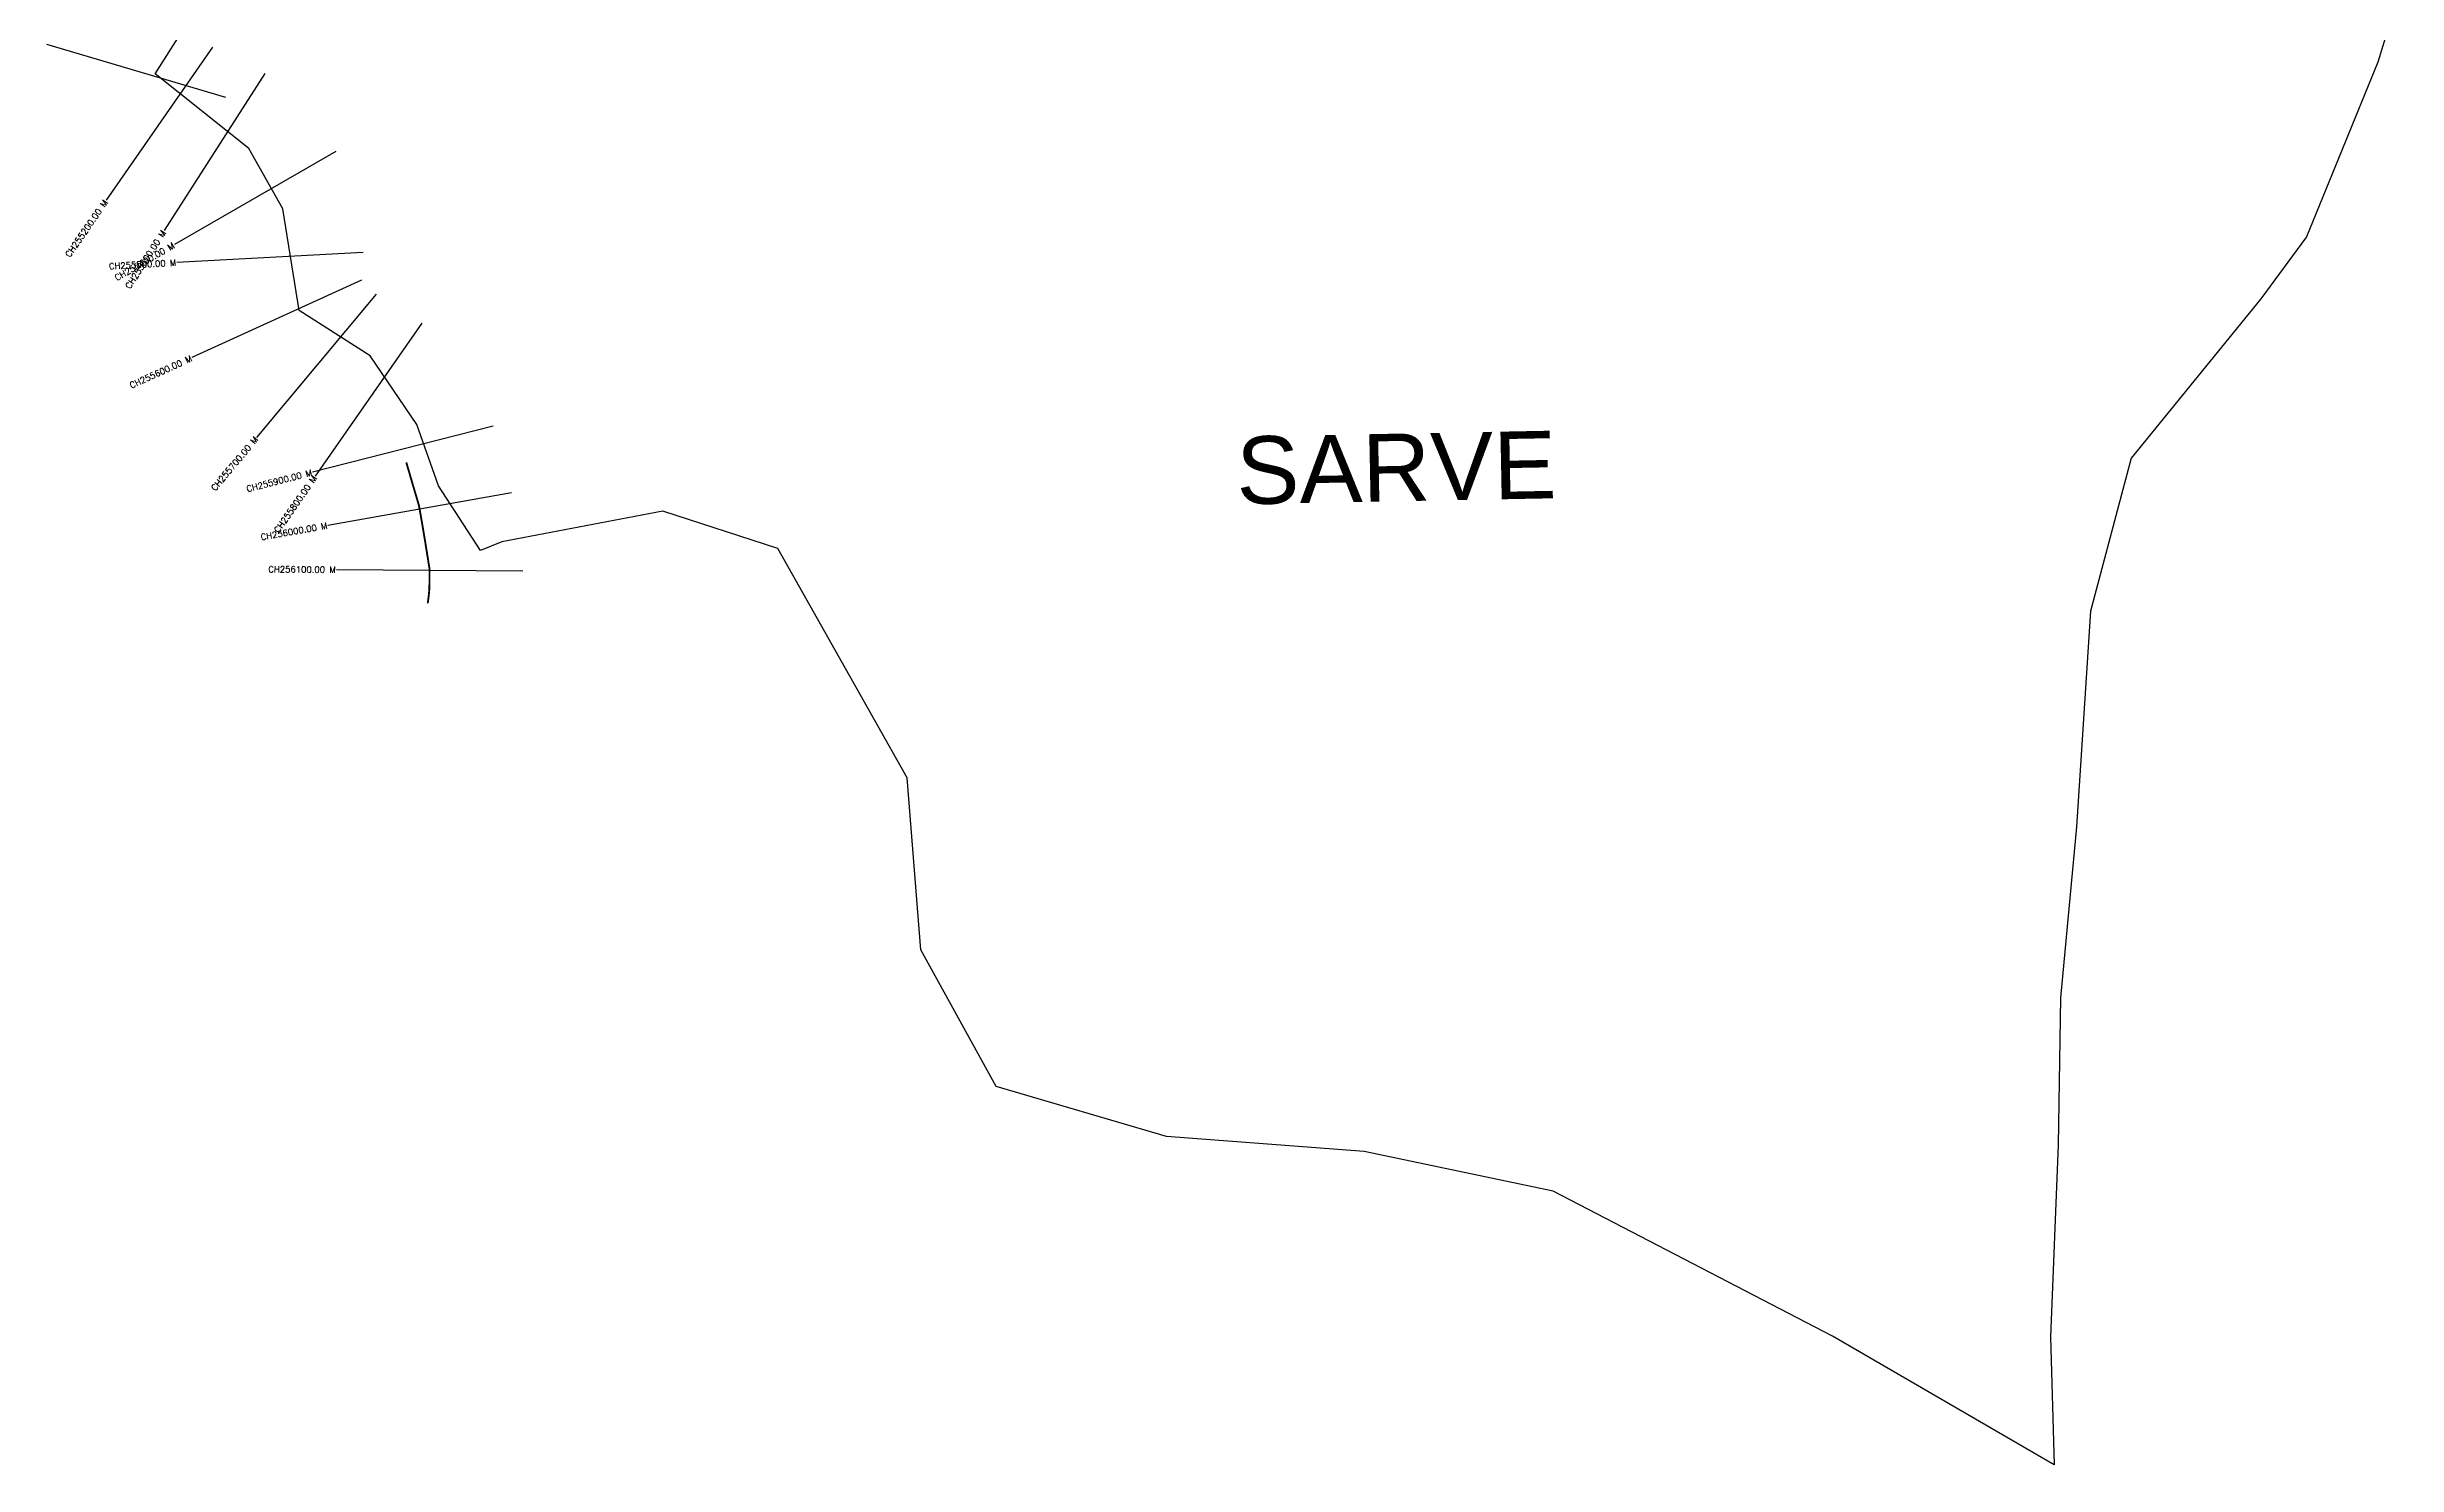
# Model space of a CAD drawing. Header units: metres. Extents: x 278426 to 282310, y 2036707 to 2040978.
# Drawn here: x 278530 to 282310, y 2036707 to 2038987 of the extents above; entities that cross this region are included whole.
import ezdxf
from ezdxf.enums import TextEntityAlignment as Align

# ---------------------------------------------------------------- set-up
doc = ezdxf.new("R2010")
doc.units = ezdxf.units.M
for name, color, linetype in [('CS', 134, 'Continuous'), ('CSMark', 6, 'Continuous'), ('NATURALLY PROTECTED', 3, 'Continuous'), ('village', 3, 'Continuous'), ('VILLAGE NAME', 250, 'Continuous')]:
    doc.layers.add(name, color=color, linetype=linetype)
doc.styles.get("Standard").update_dxf_attribs({"font": 'simplex.shx'})

msp = doc.modelspace()

# ---------------------------------------------------------------- linework, layer by layer
at = {"layer": 'CS'}
for p, q in [((278817.4, 2038906.3), (278529.7, 2038991.5)), ((278796.1, 2038987), (278624.8, 2038740.7)), ((278880.3, 2038944.5), (278718.3, 2038692)), ((278994.6, 2038819.4), (278734.6, 2038669.7)), ((279038.2, 2038656.9), (278738.6, 2038640.5)), ((279035.9, 2038612.1), (278762.9, 2038487.7)), ((279059.5, 2038589.6), (278866.9, 2038359.5)), ((279132.9, 2038543.2), (278961, 2038297.3)), ((279247.6, 2038377.6), (278956.9, 2038303.4)), ((279276.8, 2038270.5), (278981.4, 2038218)), ((279295.2, 2038144.4), (278995.2, 2038146.7))]:
    msp.add_line(p, q, dxfattribs=at)
at = {"layer": 'NATURALLY PROTECTED', "color": 2, "const_width": 3, "flags": 128}
msp.add_lwpolyline([(279107.7, 2038319.3), (279119.7, 2038278.4), (279128.2, 2038249.6), (279133.4, 2038220), (279138.6, 2038188.6), (279145.2, 2038147.3), (279145, 2038124), (279144.6, 2038112.5), (279143.7, 2038103.6), (279142.2, 2038092.6)], dxfattribs=at)
at = {"layer": 'village', "color": 3}
msp.add_polyline3d([(282310.3, 2039062.8, 0), (282279.5, 2038962.9, 0), (282164.5, 2038682.2, 0), (282091.2, 2038582.3, 0), (281882.7, 2038326.1, 0), (281817, 2038079.8, 0), (281794.5, 2037733.3, 0), (281768.8, 2037458.5, 0), (281765.1, 2037221.8, 0), (281752.7, 2036913.2, 0), (281758.7, 2036707.1, 0), (281402.2, 2036914, 0), (280952.9, 2037147.6, 0), (280648.8, 2037211.3, 0), (280330.8, 2037235.4, 0), (280056.9, 2037315.6, 0), (279935.4, 2037535.5, 0), (279913.3, 2037812.2, 0), (279705.2, 2038181.1, 0), (279520.3, 2038240.6, 0), (279261.4, 2038191.8, 0), (279227.1, 2038177.4, 0), (279159.5, 2038281.6, 0), (279124.9, 2038380.1, 0), (279049.7, 2038490.9, 0), (278935.5, 2038563.4, 0), (278909.2, 2038727.2, 0), (278854.2, 2038823.8, 0), (278703.7, 2038944.2, 0), (278835.8, 2039152, 0)], dxfattribs=at)

# ---------------------------------------------------------------- texts
at = {"layer": 'CSMark'}
for s, rotation, p in [('CH255200.00 M', 55.1795, (278624.3, 2038739.9)), ('CH255400.00 M', 29.9229, (278733.7, 2038669.2)), ('CH255300.00 M', 57.3075, (278717.7, 2038691.2)), ('CH255500.00 M', 3.121, (278737.6, 2038640.5)), ('CH255600.00 M', 24.502, (278762, 2038487.3)), ('CH255700.00 M', 50.0629, (278866.3, 2038358.8)), ('CH255900.00 M', 14.3207, (278955.9, 2038303.2)), ('CH255800.00 M', 55.0547, (278960.5, 2038296.5)), ('CH256000.00 M', 10.0685, (278980.5, 2038217.9)), ('CH256100.00 M', 359.5611, (278994.2, 2038146.7))]:
    msp.add_text(s, height=10, rotation=rotation, dxfattribs=at).set_placement(p, align=Align.MIDDLE_RIGHT)
at = {"layer": 'VILLAGE NAME', "insert": (280441.9, 2038360.5), "char_height": 108.748, "attachment_point": 1, "rotation": 1.1028}
msp.add_mtext_dynamic_manual_height_columns('{\\fArial|b0|i0|c0|p34;SARVE}', width=726.929, gutter_width=543.7, heights=[0], dxfattribs=at)

doc.saveas('drawing.dxf')
